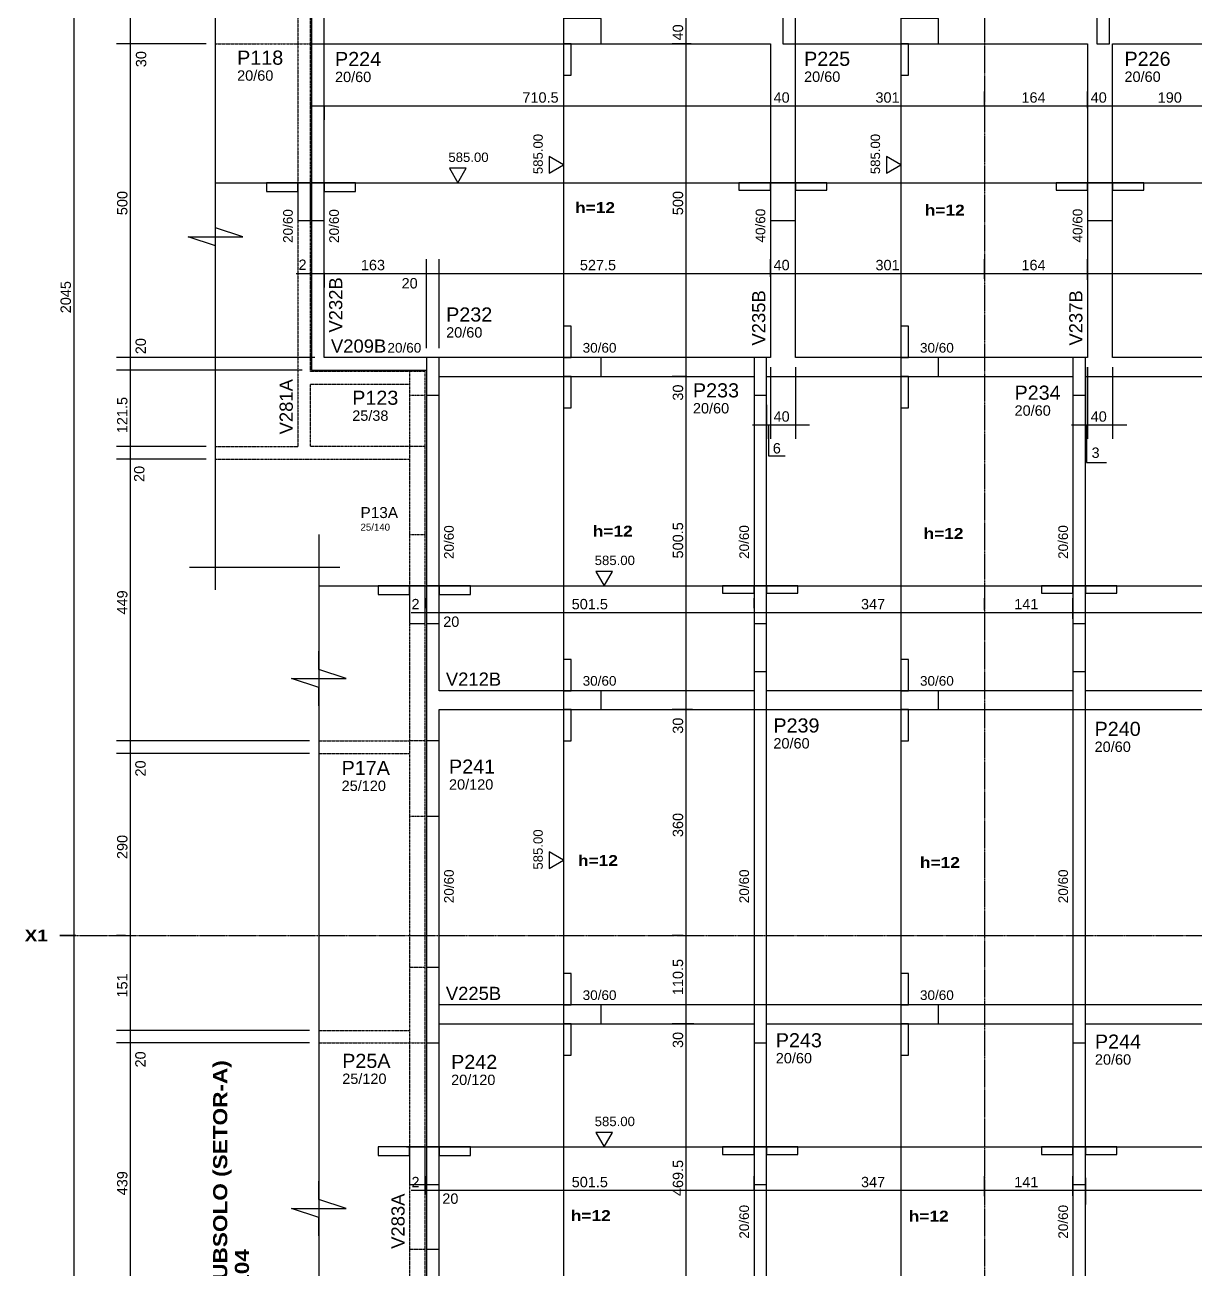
# Model space of a CAD drawing. Extents: x 618 to 9052, y 0 to 6750.
# Drawn here: x 618 to 2481, y 1985 to 3966 of the extents above; entities that cross this region are included whole.
import ezdxf

# ---------------------------------------------------------------- set-up
doc = ezdxf.new("R2010")
doc.units = 0
doc.header["$MEASUREMENT"] = 0
for name, pattern in [('ESTILO_TQS_0002', [0.4, 0.1, -0.3]), ('ESTILO_TQS_0006', [0.3, 0.2, -0.1]), ('ESTILO_TQS_0007', [2.1, 1.5, -0.2, 0.2, -0.2])]:
    doc.linetypes.add(name, pattern=pattern)
for name, color, linetype in [('MTH-201', 4, 'CONTINUOUS'), ('MTH-202', 1, 'CONTINUOUS'), ('MTH-224', 4, 'CONTINUOUS'), ('MTH-230', 1, 'CONTINUOUS'), ('MTH-COTAS7', 31, 'CONTINUOUS'), ('MTH-DIM-PILAR', 3, 'CONTINUOUS'), ('MTH-DIM-VIGA', 3, 'CONTINUOUS'), ('MTH-EIXO-214', 4, 'CONTINUOUS'), ('MTH-FACE-VIGA', 7, 'CONTINUOUS'), ('MTH-LINHA-SEÇÃO', 16, 'CONTINUOUS'), ('MTH-PILAR-SEGUE', 5, 'CONTINUOUS'), ('MTH-TIT1-VIGA', 5, 'CONTINUOUS'), ('MTH-TXT', 4, 'CONTINUOUS'), ('MTH-TXT-NEGRITO', 5, 'CONTINUOUS'), ('MTH-TXT-NOTAS', 3, 'CONTINUOUS'), ('MTH-VIGA-INVERTIDA', 7, 'ESTILO_TQS_0002')]:
    doc.layers.add(name, color=color, linetype=linetype)
doc.styles.add('TQS_ARIAL', font='arial.ttf')
doc.styles.add('TQS_ARIAL_BLACK', font='ariblk.ttf')

msp = doc.modelspace()

# ---------------------------------------------------------------- linework, layer by layer
at = {"layer": 'MTH-201', "linetype": 'ESTILO_TQS_0006'}
for points in [[(1052.282865, 3936.218199), (1072.282865, 3936.218199), (1072.282865, 3996.218199), (1052.282865, 3996.218199), (1052.282865, 3936.218199)], [(1230.282865, 3376.2182), (1255.269545, 3376.2182), (1255.269545, 3414.2182), (1230.282865, 3414.2182), (1230.282865, 3376.2182)], [(1230.282865, 3154.7355), (1255.282865, 3154.7355), (1255.282865, 3294.7355), (1230.282865, 3294.7355), (1230.282865, 3154.7355)], [(1230.282865, 2705.735501), (1255.282865, 2705.735501), (1255.282865, 2825.735501), (1230.282865, 2825.735501), (1230.282865, 2705.735501)], [(1230.282865, 2344.735501), (1255.282865, 2344.735501), (1255.282865, 2464.735501), (1230.282865, 2464.735501), (1230.282865, 2344.735501)], [(1230.282865, 1875.735502), (1255.282865, 1875.735502), (1255.282865, 2015.735502), (1230.282865, 2015.735502), (1230.282865, 1875.735502)]]:
    msp.add_lwpolyline(points, dxfattribs=at)
at = {"layer": 'MTH-224', "linetype": 'Continuous'}
for points in [[(1452.407396, 3730.192824), (1475.355101, 3743.442329), (1452.407396, 3756.690516), (1452.407396, 3730.192824)], [(1989.615356, 3730.192824), (2012.563061, 3743.442329), (1989.615356, 3756.690516), (1989.615356, 3730.192824)], [(1293.759056, 3737.797035), (1307.008561, 3714.84933), (1320.256748, 3737.797035), (1293.759056, 3737.797035)], [(1526.805685, 3095.821882), (1540.05519, 3072.874177), (1553.303377, 3095.821882), (1526.805685, 3095.821882)], [(1452.407396, 2622.576823), (1475.355101, 2635.826328), (1452.407396, 2649.074515), (1452.407396, 2622.576823)], [(1526.805685, 2202.231185), (1540.05519, 2179.28348), (1553.303377, 2202.231185), (1526.805685, 2202.231185)]]:
    msp.add_lwpolyline(points, dxfattribs=at)
at = {"layer": 'MTH-230', "linetype": 'Continuous'}
for p, q in [((921.177142, 3066.480155), (921.177142, 5031.366152)), ((1085.927134, 3154.43033), (1085.927134, 676.773359)), ((1119.432355, 3101.94724), (879.871988, 3101.94724))]:
    msp.add_line(p, q, dxfattribs=at)
for points in [[(921.177142, 3585.100206), (921.177142, 3614.097267), (877.681634, 3628.595714), (964.672647, 3628.595714), (921.177142, 3643.094244), (921.177142, 3672.091221)], [(1085.927134, 2881.752711), (1085.927134, 2910.749771), (1042.431626, 2925.248218), (1129.422639, 2925.248218), (1085.927134, 2939.746748), (1085.927134, 2968.743726)], [(1085.927134, 2037.722513), (1085.927134, 2066.719574), (1042.431626, 2081.218021), (1129.422639, 2081.218021), (1085.927134, 2095.716551), (1085.927134, 2124.713529)]]:
    msp.add_lwpolyline(points, dxfattribs=at)
at = {"layer": 'MTH-COTAS7', "linetype": 'Continuous'}
for p, q in [((695.855745, 2493.235465), (695.855745, 4583.235466)), ((785.855745, 3943.7182), (785.855745, 4457.7182)), ((1670.82557, 3953.718199), (1670.82557, 4427.718199)), ((785.855745, 3913.7182), (785.855745, 3988.7182)), ((1670.82557, 3913.718199), (1670.82557, 3998.718199)), ((785.855745, 3413.7182), (785.855745, 3958.7182)), ((1670.82557, 3413.7182), (1670.82557, 3958.718199)), ((906.177142, 3936.2182), (763.355745, 3936.2182)), ((906.177142, 3936.2182), (763.355745, 3936.2182)), ((1678.752941, 3936.218199), (1648.32557, 3936.218199)), ((1678.752941, 3936.218199), (1648.32557, 3936.218199)), ((1844.782865, 3831.866923), (1844.782865, 3859.834338)), ((1844.782865, 3831.866923), (1844.782865, 3859.834338)), ((2145.782195, 3837.220392), (2145.782195, 3859.834338)), ((2145.782195, 3837.220392), (2145.782195, 3859.834338)), ((2309.783294, 3833.50744), (2309.783294, 3859.834338)), ((2309.783294, 3833.50744), (2309.783294, 3859.834338)), ((2349.783294, 3823.399588), (2349.783294, 3859.834338)), ((2349.783294, 3823.399588), (2349.783294, 3859.834338)), ((1071.782865, 3837.334338), (1827.282865, 3837.334338)), ((1094.282865, 3835.623979), (1094.282865, 3814.834338)), ((1782.282865, 3837.334338), (1867.282865, 3837.334338)), ((1804.782865, 3825.958785), (1804.782865, 3814.834338)), ((1804.782865, 3825.958785), (1804.782865, 3814.834338)), ((1822.282865, 3837.334338), (2168.282195, 3837.334338)), ((2123.282195, 3837.334338), (2332.283294, 3837.334338)), ((2287.283294, 3837.334338), (2372.283294, 3837.334338)), ((2327.283294, 3837.334338), (2562.282865, 3837.334338)), ((1257.282865, 3451.2182), (1257.282865, 3592.968237)), ((1257.282865, 3451.2182), (1257.282865, 3592.968237)), ((1277.282865, 3451.2182), (1277.282865, 3592.968237)), ((1277.282865, 3451.2182), (1277.282865, 3592.968237)), ((1804.782865, 3564.802497), (1804.782865, 3592.968237)), ((1804.782865, 3564.802497), (1804.782865, 3592.968237)), ((1844.782865, 3555.274405), (1844.782865, 3592.968237)), ((1844.782865, 3555.274405), (1844.782865, 3592.968237)), ((2145.782195, 3561.795898), (2145.782195, 3592.968237)), ((2145.782195, 3561.795898), (2145.782195, 3592.968237)), ((2309.783294, 3560.006176), (2309.783294, 3592.968237)), ((2349.783294, 3558.536216), (2349.783294, 3592.968237)), ((1049.782865, 3570.468237), (1096.782865, 3570.468237)), ((1071.782865, 3570.468237), (1279.782865, 3570.468237)), ((1094.282865, 3571.515873), (1094.282865, 3547.968237)), ((1234.782865, 3570.468237), (1299.782865, 3570.468237)), ((1254.782865, 3570.468237), (1827.282865, 3570.468237)), ((1782.282865, 3570.468237), (1867.282865, 3570.468237)), ((1822.282865, 3570.468237), (2168.282195, 3570.468237)), ((2123.282195, 3570.468237), (2332.283294, 3570.468237)), ((2327.283294, 3570.468237), (3046.282195, 3570.468237)), ((1072.282865, 3558.073469), (1072.282865, 3547.968237)), ((1074.282865, 3558.073469), (1074.282865, 3547.968237)), ((785.855745, 3393.7182), (785.855745, 3458.7182)), ((1670.82557, 3383.7182), (1670.82557, 3458.7182)), ((1079.282865, 3436.2182), (763.355745, 3436.2182)), ((1079.282865, 3436.2182), (763.355745, 3436.2182)), ((785.855745, 3272.235499), (785.855745, 3438.7182)), ((1681.134667, 3436.2182), (1648.32557, 3436.2182)), ((1681.134667, 3436.2182), (1648.32557, 3436.2182)), ((1670.82557, 2883.235502), (1670.82557, 3428.7182)), ((1059.282865, 3416.2182), (763.355745, 3416.2182)), ((1059.282865, 3416.2182), (763.355745, 3416.2182)), ((1804.782865, 3421.2182), (1804.782865, 3306.809504)), ((1804.782865, 3421.2182), (1804.782865, 3306.809504)), ((1844.782865, 3421.2182), (1844.782865, 3306.809504)), ((2306.782865, 3421.2182), (2306.782865, 3306.809504)), ((2309.783294, 3421.2182), (2309.783294, 3306.809504)), ((2309.783294, 3421.2182), (2309.783294, 3306.809504)), ((2349.783294, 3421.2182), (2349.783294, 3306.809504)), ((1671.561783, 3406.2182), (1648.32557, 3406.2182)), ((1671.561783, 3406.2182), (1648.32557, 3406.2182)), ((1798.782865, 3361.2182), (1798.782865, 3306.809504)), ((1776.282865, 3329.309504), (1827.282865, 3329.309504)), ((1782.282865, 3329.309504), (1867.282865, 3329.309504)), ((1801.782865, 3329.309504), (1801.782865, 3279.758872)), ((2284.282865, 3329.309504), (2332.283294, 3329.309504)), ((2287.283294, 3329.309504), (2372.283294, 3329.309504)), ((2308.28308, 3329.309504), (2308.28308, 3269.058752)), ((785.855745, 3252.235499), (785.855745, 3317.235499)), ((906.177142, 3294.735499), (763.355745, 3294.735499)), ((906.177142, 3294.735499), (763.355745, 3294.735499)), ((785.855745, 2803.235501), (785.855745, 3297.235499)), ((906.177142, 3274.735499), (763.355745, 3274.735499)), ((906.177142, 3274.735499), (763.355745, 3274.735499)), ((1801.782865, 3279.758872), (1828.200981, 3279.758872)), ((2308.28308, 3269.058752), (2339.921391, 3269.058752)), ((1255.282865, 3037.101609), (1255.282865, 3052.985535)), ((1257.282865, 3037.328834), (1257.282865, 3052.985535)), ((1257.282865, 3037.328834), (1257.282865, 3052.985535)), ((1277.282865, 3026.96332), (1277.282865, 3052.985535)), ((1277.282865, 3026.96332), (1277.282865, 3052.985535)), ((1778.782865, 3037.34823), (1778.782865, 3052.985535)), ((1798.782865, 3023.034116), (1798.782865, 3052.985535)), ((2145.782195, 3033.947318), (2145.782195, 3052.985535)), ((2145.782195, 3033.947318), (2145.782195, 3052.985535)), ((2286.782865, 3020.48449), (2286.782865, 3052.985535)), ((2306.782865, 3017.421071), (2306.782865, 3052.985535)), ((1232.782865, 3030.485535), (1279.782865, 3030.485535)), ((1234.782865, 3030.485535), (1299.782865, 3030.485535)), ((1254.782865, 3030.485535), (1801.282865, 3030.485535)), ((1776.282865, 3030.485535), (2168.282195, 3030.485535)), ((2123.282195, 3030.485535), (2309.282865, 3030.485535)), ((2284.282865, 3030.485535), (3046.282195, 3030.485535)), ((1670.82557, 2853.235502), (1670.82557, 2928.235502)), ((1694.564618, 2905.735502), (1648.32557, 2905.735502)), ((1694.564618, 2905.735502), (1648.32557, 2905.735502)), ((1670.82557, 2493.235465), (1670.82557, 2898.235502)), ((1680.81559, 2875.735502), (1648.32557, 2875.735502)), ((1680.81559, 2875.735502), (1648.32557, 2875.735502)), ((785.855745, 2783.235501), (785.855745, 2848.235501)), ((1070.927134, 2825.735501), (763.355745, 2825.735501)), ((1070.927134, 2825.735501), (763.355745, 2825.735501)), ((785.855745, 2493.235465), (785.855745, 2828.235501)), ((1070.927134, 2805.735501), (763.355745, 2805.735501)), ((1070.927134, 2805.735501), (763.355745, 2805.735501)), ((695.855745, 1060.735465), (695.855745, 2538.235465)), ((785.855745, 2342.235501), (785.855745, 2538.235465)), ((1670.82557, 2382.735502), (1670.82557, 2538.235465)), ((698.861008, 2515.735465), (673.355745, 2515.735465)), ((688.070973, 2515.735465), (673.355745, 2515.735465)), ((778.070973, 2515.735465), (763.355745, 2515.735465)), ((778.070973, 2515.735465), (763.355745, 2515.735465)), ((1665.741176, 2515.735465), (1648.32557, 2515.735465)), ((1665.741176, 2515.735465), (1648.32557, 2515.735465)), ((1670.82557, 2352.735502), (1670.82557, 2427.735502)), ((1683.612038, 2405.235502), (1648.32557, 2405.235502)), ((1683.612038, 2405.235502), (1648.32557, 2405.235502)), ((1670.82557, 1883.235502), (1670.82557, 2397.735502)), ((785.855745, 2322.235501), (785.855745, 2387.235501)), ((1070.927134, 2364.735501), (763.355745, 2364.735501)), ((1070.927134, 2364.735501), (763.355745, 2364.735501)), ((785.855745, 1883.235501), (785.855745, 2367.235501)), ((1682.874511, 2375.235502), (1648.32557, 2375.235502)), ((1682.874511, 2375.235502), (1648.32557, 2375.235502)), ((1070.927134, 2344.735501), (763.355745, 2344.735501)), ((1070.927134, 2344.735501), (763.355745, 2344.735501)), ((1255.282865, 2103.60744), (1255.282865, 2132.580188)), ((1257.282865, 2103.40639), (1257.282865, 2132.580188)), ((1257.282865, 2103.40639), (1257.282865, 2132.580188)), ((1277.282865, 2107.427395), (1277.282865, 2132.580188)), ((1277.282865, 2107.427395), (1277.282865, 2132.580188)), ((1778.782865, 2110.947086), (1778.782865, 2132.580188)), ((1798.782865, 2110.947086), (1798.782865, 2132.580188)), ((2145.782195, 2100.831994), (2145.782195, 2132.580188)), ((2145.782195, 2100.831994), (2145.782195, 2132.580188)), ((2286.782865, 2101.369416), (2286.782865, 2132.580188)), ((2306.782865, 2129.817234), (2306.782865, 2087.580188)), ((1232.782865, 2110.080188), (1279.782865, 2110.080188)), ((1234.782865, 2110.080188), (1299.782865, 2110.080188)), ((1254.782865, 2110.080188), (1801.282865, 2110.080188)), ((1776.282865, 2110.080188), (2168.282195, 2110.080188)), ((2123.282195, 2110.080188), (2309.282865, 2110.080188)), ((2284.282865, 2110.080188), (3046.282195, 2110.080188))]:
    msp.add_line(p, q, dxfattribs=at)
at = {"layer": 'MTH-EIXO-214', "linetype": 'ESTILO_TQS_0007'}
for p, q in [((2145.782195, 6324.951479), (2145.782195, 517.214632)), ((673.355745, 2515.735465), (8996.284341, 2515.735465))]:
    msp.add_line(p, q, dxfattribs=at)
at = {"layer": 'MTH-FACE-VIGA', "linetype": 'Continuous'}
for points in [[(1074.282865, 3936.218199), (1074.282865, 3416.2182)], [(1094.282865, 3436.2182), (1094.282865, 3936.218199)], [(1094.282865, 3936.218199), (1804.782865, 3936.218199)], [(1804.782865, 3936.218199), (1804.782865, 3436.2182)], [(1844.782865, 3936.218199), (2309.783294, 3936.218199)], [(1844.782865, 3436.2182), (1844.782865, 3936.218199)], [(2309.783294, 3936.218199), (2309.783294, 3436.2182)], [(2349.783294, 3936.218199), (2552.282865, 3936.218199)], [(2349.783294, 3436.2182), (2349.783294, 3936.218199)], [(1257.282865, 3436.2182), (1094.282865, 3436.2182)], [(1778.782865, 3436.2182), (1277.282865, 3436.2182)], [(1804.782865, 3436.2182), (1798.782865, 3436.2182)], [(2286.782865, 3436.2182), (1844.782865, 3436.2182)], [(2309.783294, 3436.2182), (2306.782865, 3436.2182)], [(3023.782195, 3436.2182), (2349.783294, 3436.2182)], [(1074.282865, 3416.2182), (1257.282865, 3416.2182)], [(1277.282865, 3406.2182), (1778.782865, 3406.2182)], [(1798.782865, 3406.2182), (1824.782865, 3406.2182)], [(1824.782865, 3406.2182), (2286.782865, 3406.2182)], [(2306.782865, 3406.2182), (2329.783294, 3406.2182)], [(2329.783294, 3406.2182), (3023.782195, 3406.2182)], [(1257.282865, 3376.2182), (1257.282865, 2890.735502)], [(1277.282865, 2905.735502), (1277.282865, 3376.2182)], [(1778.782865, 3376.2182), (1778.782865, 2935.735502)], [(1798.782865, 2935.735502), (1798.782865, 3376.2182)], [(2286.782865, 3376.2182), (2286.782865, 2935.735502)], [(2306.782865, 2935.735502), (2306.782865, 3376.2182)], [(1778.782865, 2905.735502), (1277.282865, 2905.735502)], [(2286.782865, 2905.735502), (1798.782865, 2905.735502)], [(3023.782195, 2905.735502), (2306.782865, 2905.735502)], [(1257.282865, 2890.735502), (1257.282865, 2825.735501)], [(1277.282865, 2875.735502), (1778.782865, 2875.735502)], [(1277.282865, 2825.735501), (1277.282865, 2875.735502)], [(1778.782865, 2875.735502), (1778.782865, 2405.235502)], [(1798.782865, 2405.235502), (1798.782865, 2875.735502)], [(1798.782865, 2875.735502), (2286.782865, 2875.735502)], [(2286.782865, 2875.735502), (2286.782865, 2405.235502)], [(2306.782865, 2405.235502), (2306.782865, 2875.735502)], [(2306.782865, 2875.735502), (3023.782195, 2875.735502)], [(1257.282865, 2705.735501), (1257.282865, 2464.735501)], [(1277.282865, 2464.735501), (1277.282865, 2705.735501)], [(1778.782865, 2405.235502), (1277.282865, 2405.235502)], [(2286.782865, 2405.235502), (1798.782865, 2405.235502)], [(3023.782195, 2405.235502), (2306.782865, 2405.235502)], [(1277.282865, 2375.235502), (1778.782865, 2375.235502)], [(1798.782865, 2375.235502), (2286.782865, 2375.235502)], [(2306.782865, 2375.235502), (3023.782195, 2375.235502)], [(1257.282865, 2344.735501), (1257.282865, 2015.735502)], [(1277.282865, 2015.735502), (1277.282865, 2344.735501)], [(1778.782865, 2345.235502), (1778.782865, 1935.735502)], [(1798.782865, 1935.735502), (1798.782865, 2345.235502)], [(2286.782865, 2345.235502), (2286.782865, 1935.735502)], [(2306.782865, 1935.735502), (2306.782865, 2345.235502)]]:
    msp.add_lwpolyline(points, dxfattribs=at)
at = {"layer": 'MTH-LINHA-SEÇÃO', "linetype": 'Continuous'}
for p, q in [((1475.355101, 6068.395893), (1475.355101, 751.835231)), ((2012.563061, 6068.395893), (2012.563061, 757.408109)), ((921.177142, 3714.84933), (8448.801699, 3714.84933)), ((1085.927134, 3072.874177), (5387.282195, 3072.874177)), ((1225.282865, 2179.28348), (5387.282195, 2179.28348))]:
    msp.add_line(p, q, dxfattribs=at)
for points in [[(1475.355101, 3976.218237), (1475.355101, 3936.218237), (1535.355101, 3936.218237), (1535.355101, 3976.218237), (1475.355101, 3976.218237)], [(2012.563061, 3976.218237), (2012.563061, 3936.218237), (2072.563061, 3936.218237), (2072.563061, 3976.218237), (2012.563061, 3976.218237)], [(1487.355101, 3936.218237), (1475.355101, 3936.218237), (1475.355101, 3886.218237), (1487.355101, 3886.218237), (1487.355101, 3936.218237)], [(2024.563061, 3936.218237), (2012.563061, 3936.218237), (2012.563061, 3886.218237), (2024.563061, 3886.218237), (2024.563061, 3936.218237)], [(1052.282865, 3714.84933), (1002.282865, 3714.84933), (1002.282865, 3700.84933), (1052.282865, 3700.84933), (1052.282865, 3714.84933)], [(1072.282865, 3714.84933), (1052.282865, 3714.84933), (1052.282865, 3654.84933), (1072.282865, 3654.84933), (1072.282865, 3714.84933)], [(1094.282865, 3714.84933), (1074.282865, 3714.84933), (1074.282865, 3654.84933), (1094.282865, 3654.84933), (1094.282865, 3714.84933)], [(1144.282865, 3714.84933), (1094.282865, 3714.84933), (1094.282865, 3700.84933), (1144.282865, 3700.84933), (1144.282865, 3714.84933)], [(1804.782865, 3702.84933), (1804.782865, 3714.84933), (1754.782865, 3714.84933), (1754.782865, 3702.84933), (1804.782865, 3702.84933)], [(1844.782865, 3714.84933), (1804.782865, 3714.84933), (1804.782865, 3654.84933), (1844.782865, 3654.84933), (1844.782865, 3714.84933)], [(1894.782865, 3702.84933), (1894.782865, 3714.84933), (1844.782865, 3714.84933), (1844.782865, 3702.84933), (1894.782865, 3702.84933)], [(2309.783294, 3702.84933), (2309.783294, 3714.84933), (2259.783294, 3714.84933), (2259.783294, 3702.84933), (2309.783294, 3702.84933)], [(2349.783294, 3714.84933), (2309.783294, 3714.84933), (2309.783294, 3654.84933), (2349.783294, 3654.84933), (2349.783294, 3714.84933)], [(2399.783294, 3702.84933), (2399.783294, 3714.84933), (2349.783294, 3714.84933), (2349.783294, 3702.84933), (2399.783294, 3702.84933)], [(1487.355101, 3486.218237), (1475.355101, 3486.218237), (1475.355101, 3436.218237), (1487.355101, 3436.218237), (1487.355101, 3486.218237)], [(2024.563061, 3486.218237), (2012.563061, 3486.218237), (2012.563061, 3436.218237), (2024.563061, 3436.218237), (2024.563061, 3486.218237)], [(1475.355101, 3436.218237), (1475.355101, 3406.218237), (1535.355101, 3406.218237), (1535.355101, 3436.218237), (1475.355101, 3436.218237)], [(2012.563061, 3436.218237), (2012.563061, 3406.218237), (2072.563061, 3406.218237), (2072.563061, 3436.218237), (2012.563061, 3436.218237)], [(1487.355101, 3406.218237), (1475.355101, 3406.218237), (1475.355101, 3356.218237), (1487.355101, 3356.218237), (1487.355101, 3406.218237)], [(2024.563061, 3406.218237), (2012.563061, 3406.218237), (2012.563061, 3356.218237), (2024.563061, 3356.218237), (2024.563061, 3406.218237)], [(1230.282865, 3072.874177), (1180.282865, 3072.874177), (1180.282865, 3058.874177), (1230.282865, 3058.874177), (1230.282865, 3072.874177)], [(1255.282865, 3072.874177), (1230.282865, 3072.874177), (1230.282865, 3012.874177), (1255.282865, 3012.874177), (1255.282865, 3072.874177)], [(1277.282865, 3072.874177), (1257.282865, 3072.874177), (1257.282865, 3012.874177), (1277.282865, 3012.874177), (1277.282865, 3072.874177)], [(1327.282865, 3072.874177), (1277.282865, 3072.874177), (1277.282865, 3058.874177), (1327.282865, 3058.874177), (1327.282865, 3072.874177)], [(1778.782865, 3060.874177), (1778.782865, 3072.874177), (1728.782865, 3072.874177), (1728.782865, 3060.874177), (1778.782865, 3060.874177)], [(1798.782865, 3072.874177), (1778.782865, 3072.874177), (1778.782865, 3012.874177), (1798.782865, 3012.874177), (1798.782865, 3072.874177)], [(1848.782865, 3060.874177), (1848.782865, 3072.874177), (1798.782865, 3072.874177), (1798.782865, 3060.874177), (1848.782865, 3060.874177)], [(2286.782865, 3060.874177), (2286.782865, 3072.874177), (2236.782865, 3072.874177), (2236.782865, 3060.874177), (2286.782865, 3060.874177)], [(2306.782865, 3072.874177), (2286.782865, 3072.874177), (2286.782865, 3012.874177), (2306.782865, 3012.874177), (2306.782865, 3072.874177)], [(2356.782865, 3060.874177), (2356.782865, 3072.874177), (2306.782865, 3072.874177), (2306.782865, 3060.874177), (2356.782865, 3060.874177)], [(1487.355101, 2955.735539), (1475.355101, 2955.735539), (1475.355101, 2905.735539), (1487.355101, 2905.735539), (1487.355101, 2955.735539)], [(2024.563061, 2955.735539), (2012.563061, 2955.735539), (2012.563061, 2905.735539), (2024.563061, 2905.735539), (2024.563061, 2955.735539)], [(1475.355101, 2905.735539), (1475.355101, 2875.735539), (1535.355101, 2875.735539), (1535.355101, 2905.735539), (1475.355101, 2905.735539)], [(2012.563061, 2905.735539), (2012.563061, 2875.735539), (2072.563061, 2875.735539), (2072.563061, 2905.735539), (2012.563061, 2905.735539)], [(1487.355101, 2875.735539), (1475.355101, 2875.735539), (1475.355101, 2825.735539), (1487.355101, 2825.735539), (1487.355101, 2875.735539)], [(2024.563061, 2875.735539), (2012.563061, 2875.735539), (2012.563061, 2825.735539), (2024.563061, 2825.735539), (2024.563061, 2875.735539)], [(1487.355101, 2455.235539), (1475.355101, 2455.235539), (1475.355101, 2405.235539), (1487.355101, 2405.235539), (1487.355101, 2455.235539)], [(2024.563061, 2455.235539), (2012.563061, 2455.235539), (2012.563061, 2405.235539), (2024.563061, 2405.235539), (2024.563061, 2455.235539)], [(1475.355101, 2405.235539), (1475.355101, 2375.235539), (1535.355101, 2375.235539), (1535.355101, 2405.235539), (1475.355101, 2405.235539)], [(2012.563061, 2405.235539), (2012.563061, 2375.235539), (2072.563061, 2375.235539), (2072.563061, 2405.235539), (2012.563061, 2405.235539)], [(1487.355101, 2375.235539), (1475.355101, 2375.235539), (1475.355101, 2325.235539), (1487.355101, 2325.235539), (1487.355101, 2375.235539)], [(2024.563061, 2375.235539), (2012.563061, 2375.235539), (2012.563061, 2325.235539), (2024.563061, 2325.235539), (2024.563061, 2375.235539)], [(1230.282865, 2179.28348), (1180.282865, 2179.28348), (1180.282865, 2165.28348), (1230.282865, 2165.28348), (1230.282865, 2179.28348)], [(1255.282865, 2179.28348), (1230.282865, 2179.28348), (1230.282865, 2119.28348), (1255.282865, 2119.28348), (1255.282865, 2179.28348)], [(1277.282865, 2179.28348), (1257.282865, 2179.28348), (1257.282865, 2119.28348), (1277.282865, 2119.28348), (1277.282865, 2179.28348)], [(1327.282865, 2179.28348), (1277.282865, 2179.28348), (1277.282865, 2165.28348), (1327.282865, 2165.28348), (1327.282865, 2179.28348)], [(1778.782865, 2167.28348), (1778.782865, 2179.28348), (1728.782865, 2179.28348), (1728.782865, 2167.28348), (1778.782865, 2167.28348)], [(1798.782865, 2179.28348), (1778.782865, 2179.28348), (1778.782865, 2119.28348), (1798.782865, 2119.28348), (1798.782865, 2179.28348)], [(1848.782865, 2167.28348), (1848.782865, 2179.28348), (1798.782865, 2179.28348), (1798.782865, 2167.28348), (1848.782865, 2167.28348)], [(2286.782865, 2167.28348), (2286.782865, 2179.28348), (2236.782865, 2179.28348), (2236.782865, 2167.28348), (2286.782865, 2167.28348)], [(2306.782865, 2179.28348), (2286.782865, 2179.28348), (2286.782865, 2119.28348), (2306.782865, 2119.28348), (2306.782865, 2179.28348)], [(2356.782865, 2167.28348), (2356.782865, 2179.28348), (2306.782865, 2179.28348), (2306.782865, 2167.28348), (2356.782865, 2167.28348)]]:
    msp.add_lwpolyline(points, dxfattribs=at)
at = {"layer": 'MTH-PILAR-SEGUE', "linetype": 'Continuous'}
for points in [[(1074.282865, 3936.218199), (1094.282865, 3936.218199), (1094.282865, 3996.218199), (1074.282865, 3996.218199), (1074.282865, 3936.218199)], [(1824.782865, 3936.218199), (1844.782865, 3936.218199), (1844.782865, 3996.218199), (1824.782865, 3996.218199), (1824.782865, 3936.218199)], [(2324.783294, 3936.218199), (2344.783294, 3936.218199), (2344.783294, 3996.218199), (2324.783294, 3996.218199), (2324.783294, 3936.218199)], [(1257.282865, 3376.2182), (1277.282865, 3376.2182), (1277.282865, 3436.2182), (1257.282865, 3436.2182), (1257.282865, 3376.2182)], [(1778.782865, 3376.2182), (1798.782865, 3376.2182), (1798.782865, 3436.2182), (1778.782865, 3436.2182), (1778.782865, 3376.2182)], [(2286.782865, 3376.2182), (2306.782865, 3376.2182), (2306.782865, 3436.2182), (2286.782865, 3436.2182), (2286.782865, 3376.2182)], [(1778.782865, 2875.735502), (1798.782865, 2875.735502), (1798.782865, 2935.735502), (1778.782865, 2935.735502), (1778.782865, 2875.735502)], [(2286.782865, 2875.735502), (2306.782865, 2875.735502), (2306.782865, 2935.735502), (2286.782865, 2935.735502), (2286.782865, 2875.735502)], [(1257.282865, 2705.735501), (1277.282865, 2705.735501), (1277.282865, 2825.735501), (1257.282865, 2825.735501), (1257.282865, 2705.735501)], [(1257.282865, 2344.735501), (1277.282865, 2344.735501), (1277.282865, 2464.735501), (1257.282865, 2464.735501), (1257.282865, 2344.735501)], [(1778.782865, 2345.235502), (1798.782865, 2345.235502), (1798.782865, 2405.235502), (1778.782865, 2405.235502), (1778.782865, 2345.235502)], [(2286.782865, 2345.235502), (2306.782865, 2345.235502), (2306.782865, 2405.235502), (2286.782865, 2405.235502), (2286.782865, 2345.235502)], [(1257.282865, 1875.735502), (1277.282865, 1875.735502), (1277.282865, 2015.735502), (1257.282865, 2015.735502), (1257.282865, 1875.735502)]]:
    msp.add_lwpolyline(points, dxfattribs=at)
at = {"layer": 'MTH-VIGA-INVERTIDA', "linetype": 'ESTILO_TQS_0006'}
for p, q in [((921.177142, 3936.2182), (1052.282865, 3936.2182)), ((921.177142, 3294.735499), (1052.282865, 3294.735499)), ((921.177142, 3274.735499), (1062.282865, 3274.735499)), ((1085.927134, 2825.735501), (1230.282865, 2825.735501)), ((1085.927134, 2805.735501), (1230.282865, 2805.735501)), ((1085.927134, 2364.735501), (1230.282865, 2364.735501)), ((1085.927134, 2344.735501), (1230.282865, 2344.735501))]:
    msp.add_line(p, q, dxfattribs=at)
for points in [[(1052.282865, 3936.218199), (1052.282865, 3404.218199)], [(1072.282865, 3414.218199), (1072.282865, 3936.218199)], [(1230.282865, 3414.218199), (1072.282865, 3414.218199)], [(1052.282865, 3404.218199), (1052.282865, 3294.735499)], [(1072.282865, 3294.735499), (1072.282865, 3394.218199)], [(1072.282865, 3394.218199), (1230.282865, 3394.218199)], [(1230.282865, 3376.2182), (1230.282865, 3294.7355)], [(1255.282865, 3294.7355), (1255.282865, 3376.2182)], [(1230.282865, 3294.735499), (1072.282865, 3294.735499)], [(1062.282865, 3274.735499), (1230.282865, 3274.735499)], [(1230.282865, 3154.7355), (1230.282865, 2825.735501)], [(1255.282865, 2825.735501), (1255.282865, 3154.7355)], [(1230.282865, 2705.735501), (1230.282865, 2464.735501)], [(1255.282865, 2464.735501), (1255.282865, 2705.735501)], [(1230.282865, 2344.735501), (1230.282865, 2015.735502)], [(1255.282865, 2015.735502), (1255.282865, 2344.735501)]]:
    msp.add_lwpolyline(points, dxfattribs=at)

# ---------------------------------------------------------------- texts
at = {"layer": 'MTH-202', "linetype": 'Continuous', "style": 'TQS_ARIAL'}
for s, p in [('P225', (1858.514147, 3900.90732)), ('P226', (2368.766525, 3900.90732)), ('P224', (1111.518761, 3900.600026)), ('P232', (1288.500873, 3493.644545)), ('P233', (1681.514192, 3372.875049)), ('P234', (2193.709287, 3369.207572)), ('P239', (1809.65707, 2839.21019)), ('P240', (2321.16902, 2833.766817)), ('P241', (1293.066452, 2773.689677)), ('P243', (1813.455799, 2337.818561)), ('P244', (2321.695994, 2335.698342)), ('P242', (1296.427408, 2303.304668))]:
    msp.add_text(s, height=22.5, dxfattribs=at).set_placement(p)
at = {"layer": 'MTH-COTAS7', "linetype": 'Continuous', "style": 'TQS_ARIAL'}
for s, p in [('40', (1665.87557, 3941.368199)), ('30', (810.91392, 3898.741211)), ('500', (780.905745, 3663.1182)), ('500', (1665.87557, 3663.1182)), ('2045', (690.905745, 3506.885466)), ('20', (810.347282, 3441.654685)), ('30', (1665.87557, 3367.718205)), ('121.5', (780.905745, 3315.876849)), ('20', (807.95728, 3238.214885)), ('500.5', (1665.87557, 3116.376851)), ('449', (780.905745, 3027.1355)), ('30', (1665.87557, 2837.235507)), ('20', (809.909425, 2769.137387)), ('360', (1665.87557, 2672.635484)), ('290', (780.905745, 2637.635483)), ('110.5', (1665.87557, 2420.885484)), ('151', (780.905745, 2417.135483)), ('30', (1665.87557, 2336.735507)), ('20', (809.835223, 2305.745176)), ('469.5', (1665.87557, 2100.885502)), ('439', (780.905745, 2102.135501))]:
    msp.add_text(s, height=16.5, rotation=90, dxfattribs=at).set_placement(p)
for s, p in [('710.5', (1409.932865, 3842.284338)), ('40', (1809.932865, 3842.284338)), ('301', (1972.18253, 3842.284338)), ('164', (2204.682745, 3842.284338)), ('40', (2314.933294, 3842.284338)), ('190', (2421.68308, 3842.284338)), ('2', (1053.341384, 3575.927989)), ('163', (1152.682865, 3575.418237)), ('527.5', (1501.432865, 3575.418237)), ('40', (1809.932865, 3575.418237)), ('301', (1972.18253, 3575.418237)), ('164', (2204.682745, 3575.418237)), ('20', (1217.522136, 3546.421344)), ('40', (1809.932865, 3334.259504)), ('40', (2314.933294, 3334.259504)), ('6', (1808.71142, 3283.607423)), ('3', (2316.31388, 3276.580828)), ('2', (1233.282871, 3035.435535)), ('501.5', (1488.432865, 3035.435535)), ('347', (1949.18253, 3035.435535)), ('141', (2193.18253, 3035.435535)), ('20', (1283.803253, 3007.460437)), ('2', (1233.282871, 2115.030188)), ('501.5', (1488.432865, 2115.030188)), ('347', (1949.18253, 2115.030188)), ('141', (2193.18253, 2115.030188)), ('20', (1282.367141, 2088.605005))]:
    msp.add_text(s, height=16.5, dxfattribs=at).set_placement(p)
at = {"layer": 'MTH-DIM-PILAR', "linetype": 'Continuous', "style": 'TQS_ARIAL'}
for s, p in [('20/60', (1111.518761, 3875.100026)), ('20/60', (1858.514147, 3875.40732)), ('20/60', (2368.766525, 3875.40732)), ('20/60', (1288.500873, 3468.144545)), ('20/60', (1681.514192, 3347.375049)), ('20/60', (2193.709287, 3343.707572)), ('20/60', (1809.65707, 2813.71019)), ('20/60', (2321.16902, 2808.266817)), ('20/120', (1293.066452, 2748.189677)), ('20/60', (1813.455799, 2312.318561)), ('20/60', (2321.695994, 2310.198342)), ('20/120', (1296.427408, 2277.804668))]:
    msp.add_text(s, height=16.5, dxfattribs=at).set_placement(p)
at = {"layer": 'MTH-DIM-VIGA', "linetype": 'Continuous', "style": 'TQS_ARIAL'}
for s, height, p in [('20/60', 15.4, (1044.282865, 3618.84933)), ('20/60', 15.4, (1117.682865, 3618.84933)), ('40/60', 15.4, (1796.782865, 3619.553874)), ('40/60', 15.4, (2301.783294, 3619.553874)), ('20/60', 15.375, (1300.657865, 3115.465643)), ('20/60', 15.375, (1770.782865, 3115.685965)), ('20/60', 15.375, (2278.782865, 3115.685965)), ('20/60', 15.375, (1300.657865, 2567.349574)), ('20/60', 15.375, (1770.782865, 2567.349574)), ('20/60', 15.375, (2278.782865, 2567.349574)), ('20/60', 15.375, (1770.782865, 2033.080188)), ('20/60', 15.375, (2278.782865, 2033.080188))]:
    msp.add_text(s, height=height, rotation=90, dxfattribs=at).set_placement(p)
for s, p in [('20/60', (1195.032865, 3444.2182)), ('30/60', (1505.903931, 3444.2182)), ('30/60', (2043.111892, 3444.2182)), ('30/60', (1505.903931, 2913.735502)), ('30/60', (2043.111892, 2913.735502)), ('30/60', (1505.903931, 2413.235502)), ('30/60', (2043.111892, 2413.235502))]:
    msp.add_text(s, height=15.4, dxfattribs=at).set_placement(p)
at = {"layer": 'MTH-TIT1-VIGA', "linetype": 'Continuous', "style": 'TQS_ARIAL'}
for s, rotation, p in [('V232B', 90, (1123.093751, 3476.130608)), ('V235B', 90, (1796.782865, 3455.4682)), ('V237B', 90, (2301.783294, 3455.4682)), ('V281A', 90, (1044.282865, 3313.985499)), ('V212B', 360, (1288.032865, 2913.735502)), ('V225B', 360, (1288.032865, 2413.235502)), ('V283A', 90, (1222.282865, 2016.868596))]:
    msp.add_text(s, height=21, rotation=rotation, dxfattribs=at).set_placement(p)
msp.add_text('V209B', height=21, dxfattribs=at).set_placement((1105.032865, 3444.2182))
at = {"layer": 'MTH-TXT', "linetype": 'Continuous', "style": 'TQS_ARIAL'}
for p in [(1442.355101, 3728.442329), (1979.563061, 3728.442329), (1442.355101, 2620.826328)]:
    msp.add_text('585.00', height=15, rotation=90, dxfattribs=at).set_placement(p)
for p in [(1292.008561, 3747.84933), (1525.05519, 3105.874177), (1525.05519, 2212.28348)]:
    msp.add_text('585.00', height=15, dxfattribs=at).set_placement(p)
at = {"layer": 'MTH-TXT-NEGRITO', "linetype": 'Continuous', "style": 'TQS_ARIAL_BLACK'}
for s, height, p in [('h=12', 17.25, (1493.835403, 3666.590243)), ('h=12', 17.25, (2050.744134, 3662.519757)), ('h=12', 17.25, (1522.002782, 3151.343455)), ('h=12', 17.25, (2048.786794, 3147.622204)), ('h=12', 17.25, (1498.427151, 2626.702371)), ('h=12', 17.25, (2043.042663, 2623.646815)), ('X1', 18.75, (617.342483, 2506.430134)), ('h=12', 17.25, (1487.073178, 2061.259658)), ('h=12', 17.25, (2025.205454, 2060.333653))]:
    msp.add_text(s, height=height, dxfattribs=at).set_placement(p)
for s, p in [('FORMA DO PISO DO 1%%dSUBSOLO (SETOR-A)', (939.917872, 1543.431163)), ('VER FOLHA 104', (974.538974, 1738.58359))]:
    msp.add_text(s, height=22.5, rotation=90, dxfattribs=at).set_placement(p)
at = {"layer": 'MTH-TXT-NOTAS', "linetype": 'Continuous', "style": 'TQS_ARIAL'}
for s, height, p in [('P118', 22.5, (955.622618, 3902.732606)), ('20/60', 16.5, (955.622618, 3877.232606)), ('P123', 22.5, (1138.919195, 3361.072206)), ('25/38', 16.5, (1138.919195, 3335.572206)), ('P13A', 17.5, (1152.119619, 3180.749451)), ('25/140', 11, (1152.119619, 3160.749451)), ('P17A', 22.5, (1122.080421, 2771.577566)), ('25/120', 16.5, (1122.080421, 2746.077566)), ('P25A', 22.5, (1122.988941, 2305.017875)), ('25/120', 16.5, (1122.988941, 2279.517875))]:
    msp.add_text(s, height=height, dxfattribs=at).set_placement(p)

doc.saveas('drawing.dxf')
